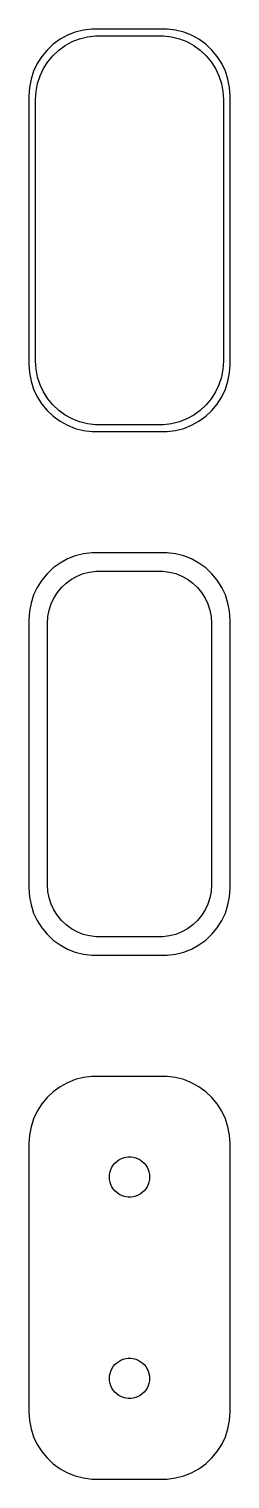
# Model space of a CAD drawing. Header units: metres. Extents: x -8 to 8, y 63 to 171.
import ezdxf

# ---------------------------------------------------------------- set-up
doc = ezdxf.new("R2010")
doc.units = ezdxf.units.M

msp = doc.modelspace()

# ---------------------------------------------------------------- linework, layer by layer
for p, q in [((-4.04507, 170.755), (-4.62889, 170.524)), ((-3.4369, 170.911), (-4.04507, 170.755)), ((-2.81395, 170.99), (-3.4369, 170.911)), ((2.81395, 170.99), (-2.81395, 170.99)), ((3.4369, 170.911), (2.81395, 170.99)), ((4.04507, 170.755), (3.4369, 170.911)), ((4.62889, 170.524), (4.04507, 170.755)), ((-5.68712, 169.853), (-6.14484, 169.423)), ((-5.17912, 170.222), (-5.68712, 169.853)), ((-5.27776, 169.41), (-4.79517, 169.761)), ((-4.62889, 170.524), (-5.17912, 170.222)), ((-4.79517, 169.761), (-4.27245, 170.048)), ((-4.27245, 170.048), (-3.71782, 170.268)), ((-3.71782, 170.268), (-3.14006, 170.416)), ((-3.14006, 170.416), (-2.54825, 170.491)), ((-2.54825, 170.491), (2.54825, 170.491)), ((2.54825, 170.491), (3.14006, 170.416)), ((3.14006, 170.416), (3.71782, 170.268)), ((3.71782, 170.268), (4.27245, 170.048)), ((4.27245, 170.048), (4.79517, 169.761)), ((5.17912, 170.222), (4.62889, 170.524)), ((4.79517, 169.761), (5.27776, 169.41)), ((5.68712, 169.853), (5.17912, 170.222)), ((6.14484, 169.423), (5.68712, 169.853)), ((-6.54507, 168.939), (-6.88153, 168.409)), ((-6.14484, 169.423), (-6.54507, 168.939)), ((-6.41245, 168.038), (-6.09282, 168.542)), ((-6.09282, 168.542), (-5.7126, 169.002)), ((-5.7126, 169.002), (-5.27776, 169.41)), ((5.27776, 169.41), (5.7126, 169.002)), ((5.7126, 169.002), (6.09282, 168.542)), ((6.09282, 168.542), (6.41245, 168.038)), ((6.54507, 168.939), (6.14484, 169.423)), ((6.88153, 168.409), (6.54507, 168.939)), ((-7.14888, 167.841), (-7.34291, 167.243)), ((-6.88153, 168.409), (-7.14888, 167.841)), ((-6.85077, 166.931), (-6.66643, 167.499)), ((-6.66643, 167.499), (-6.41245, 168.038)), ((6.41245, 168.038), (6.66643, 167.499)), ((6.66643, 167.499), (6.85077, 166.931)), ((7.14888, 167.841), (6.88153, 168.409)), ((7.34291, 167.243), (7.14888, 167.841)), ((-7.46057, 166.627), (-7.5, 166)), ((-7.34291, 167.243), (-7.46057, 166.627)), ((-7, 165.75), (-6.96254, 166.345)), ((-6.96254, 166.345), (-6.85077, 166.931)), ((6.85077, 166.931), (6.96254, 166.345)), ((6.96254, 166.345), (7, 165.75)), ((7.46057, 166.627), (7.34291, 167.243)), ((7.5, 166), (7.46057, 166.627)), ((-7.5, 166), (-7.5, 146)), ((-7, 146.25), (-7, 165.75)), ((7, 165.75), (7, 146.25)), ((7.5, 146), (7.5, 166)), ((-7.5, 146), (-7.46057, 145.373)), ((-6.96254, 145.655), (-7, 146.25)), ((7, 146.25), (6.96254, 145.655)), ((7.46057, 145.373), (7.5, 146)), ((-7.46057, 145.373), (-7.34291, 144.757)), ((-7.34291, 144.757), (-7.14888, 144.159)), ((-6.85077, 145.069), (-6.96254, 145.655)), ((-6.66643, 144.501), (-6.85077, 145.069)), ((6.85077, 145.069), (6.66643, 144.501)), ((6.96254, 145.655), (6.85077, 145.069)), ((7.14888, 144.159), (7.34291, 144.757)), ((7.34291, 144.757), (7.46057, 145.373)), ((-7.14888, 144.159), (-6.88153, 143.591)), ((-6.41245, 143.962), (-6.66643, 144.501)), ((-6.09282, 143.458), (-6.41245, 143.962)), ((6.41245, 143.962), (6.09282, 143.458)), ((6.66643, 144.501), (6.41245, 143.962)), ((6.88153, 143.591), (7.14888, 144.159)), ((-6.88153, 143.591), (-6.54507, 143.061)), ((-6.54507, 143.061), (-6.14484, 142.577)), ((-6.14484, 142.577), (-5.68712, 142.147)), ((-5.7126, 142.998), (-6.09282, 143.458)), ((-5.27776, 142.59), (-5.7126, 142.998)), ((-4.79517, 142.239), (-5.27776, 142.59)), ((5.27776, 142.59), (4.79517, 142.239)), ((5.7126, 142.998), (5.27776, 142.59)), ((5.68712, 142.147), (6.14484, 142.577)), ((6.09282, 143.458), (5.7126, 142.998)), ((6.14484, 142.577), (6.54507, 143.061)), ((6.54507, 143.061), (6.88153, 143.591)), ((-5.68712, 142.147), (-5.17912, 141.778)), ((-5.17912, 141.778), (-4.62889, 141.476)), ((-4.27245, 141.952), (-4.79517, 142.239)), ((-4.62889, 141.476), (-4.04507, 141.245)), ((-3.71782, 141.732), (-4.27245, 141.952)), ((-3.14006, 141.584), (-3.71782, 141.732)), ((-2.54825, 141.509), (-3.14006, 141.584)), ((2.54825, 141.509), (-2.54825, 141.509)), ((3.14006, 141.584), (2.54825, 141.509)), ((3.71782, 141.732), (3.14006, 141.584)), ((4.27245, 141.952), (3.71782, 141.732)), ((4.04507, 141.245), (4.62889, 141.476)), ((4.79517, 142.239), (4.27245, 141.952)), ((4.62889, 141.476), (5.17912, 141.778)), ((5.17912, 141.778), (5.68712, 142.147)), ((-4.04507, 141.245), (-3.4369, 141.089)), ((-3.4369, 141.089), (-2.81395, 141.01)), ((-2.81395, 141.01), (2.81395, 141.01)), ((2.81395, 141.01), (3.4369, 141.089)), ((3.4369, 141.089), (4.04507, 141.245)), ((-4.04507, 131.755), (-4.62889, 131.524)), ((-3.4369, 131.911), (-4.04507, 131.755)), ((-2.81395, 131.99), (-3.4369, 131.911)), ((2.81395, 131.99), (-2.81395, 131.99)), ((3.4369, 131.911), (2.81395, 131.99)), ((4.04507, 131.755), (3.4369, 131.911)), ((4.62889, 131.524), (4.04507, 131.755)), ((-5.68712, 130.853), (-6.14484, 130.423)), ((-5.17912, 131.222), (-5.68712, 130.853)), ((-4.62889, 131.524), (-5.17912, 131.222)), ((5.17912, 131.222), (4.62889, 131.524)), ((5.68712, 130.853), (5.17912, 131.222)), ((6.14484, 130.423), (5.68712, 130.853)), ((-6.54507, 129.939), (-6.88153, 129.409)), ((-6.14484, 130.423), (-6.54507, 129.939)), ((-5.07071, 129.399), (-4.71649, 129.731)), ((-4.71649, 129.731), (-4.32336, 130.017)), ((-4.32336, 130.017), (-3.89754, 130.251)), ((-3.89754, 130.251), (-3.44572, 130.43)), ((-3.44572, 130.43), (-2.97505, 130.551)), ((-2.97505, 130.551), (-2.49297, 130.612)), ((-2.49297, 130.612), (2.49297, 130.612)), ((2.49297, 130.612), (2.97505, 130.551)), ((2.97505, 130.551), (3.44572, 130.43)), ((3.44572, 130.43), (3.89754, 130.251)), ((3.89754, 130.251), (4.32336, 130.017)), ((4.32336, 130.017), (4.71649, 129.731)), ((4.71649, 129.731), (5.07071, 129.399)), ((6.54507, 129.939), (6.14484, 130.423)), ((6.88153, 129.409), (6.54507, 129.939)), ((-7.14888, 128.841), (-7.34291, 128.243)), ((-6.88153, 129.409), (-7.14888, 128.841)), ((-5.84773, 128.174), (-5.64084, 128.614)), ((-5.64084, 128.614), (-5.38046, 129.024)), ((-5.38046, 129.024), (-5.07071, 129.399)), ((5.07071, 129.399), (5.38046, 129.024)), ((5.38046, 129.024), (5.64084, 128.614)), ((5.64084, 128.614), (5.84773, 128.174)), ((7.14888, 128.841), (6.88153, 129.409)), ((7.34291, 128.243), (7.14888, 128.841)), ((-7.46057, 127.627), (-7.5, 127)), ((-7.34291, 128.243), (-7.46057, 127.627)), ((-6.08896, 127.235), (-5.99789, 127.712)), ((-5.99789, 127.712), (-5.84773, 128.174)), ((5.84773, 128.174), (5.99789, 127.712)), ((5.99789, 127.712), (6.08896, 127.235)), ((7.46057, 127.627), (7.34291, 128.243)), ((7.5, 127), (7.46057, 127.627)), ((-7.5, 127), (-7.5, 107)), ((-6.11946, 126.75), (-6.08896, 127.235)), ((-6.11946, 107.25), (-6.11946, 126.75)), ((6.08896, 127.235), (6.11946, 126.75)), ((6.11946, 126.75), (6.11946, 107.25)), ((7.5, 107), (7.5, 127)), ((-7.5, 107), (-7.46057, 106.373)), ((-6.08896, 106.765), (-6.11946, 107.25)), ((6.11946, 107.25), (6.08896, 106.765)), ((7.46057, 106.373), (7.5, 107)), ((-7.46057, 106.373), (-7.34291, 105.757)), ((-5.99789, 106.288), (-6.08896, 106.765)), ((-5.84773, 105.826), (-5.99789, 106.288)), ((-5.64084, 105.386), (-5.84773, 105.826)), ((5.84773, 105.826), (5.64084, 105.386)), ((5.99789, 106.288), (5.84773, 105.826)), ((6.08896, 106.765), (5.99789, 106.288)), ((7.34291, 105.757), (7.46057, 106.373)), ((-7.34291, 105.757), (-7.14888, 105.159)), ((-7.14888, 105.159), (-6.88153, 104.591)), ((-5.38046, 104.976), (-5.64084, 105.386)), ((-5.07071, 104.601), (-5.38046, 104.976)), ((5.38046, 104.976), (5.07071, 104.601)), ((5.64084, 105.386), (5.38046, 104.976)), ((6.88153, 104.591), (7.14888, 105.159)), ((7.14888, 105.159), (7.34291, 105.757)), ((-6.88153, 104.591), (-6.54507, 104.061)), ((-6.54507, 104.061), (-6.14484, 103.577)), ((-4.71649, 104.269), (-5.07071, 104.601)), ((-4.32336, 103.983), (-4.71649, 104.269)), ((-3.89754, 103.749), (-4.32336, 103.983)), ((-3.44572, 103.57), (-3.89754, 103.749)), ((3.89754, 103.749), (3.44572, 103.57)), ((4.32336, 103.983), (3.89754, 103.749)), ((4.71649, 104.269), (4.32336, 103.983)), ((5.07071, 104.601), (4.71649, 104.269)), ((6.14484, 103.577), (6.54507, 104.061)), ((6.54507, 104.061), (6.88153, 104.591)), ((-6.14484, 103.577), (-5.68712, 103.147)), ((-5.68712, 103.147), (-5.17912, 102.778)), ((-5.17912, 102.778), (-4.62889, 102.476)), ((-2.97505, 103.449), (-3.44572, 103.57)), ((-2.49297, 103.388), (-2.97505, 103.449)), ((2.49297, 103.388), (-2.49297, 103.388)), ((2.97505, 103.449), (2.49297, 103.388)), ((3.44572, 103.57), (2.97505, 103.449)), ((4.62889, 102.476), (5.17912, 102.778)), ((5.17912, 102.778), (5.68712, 103.147)), ((5.68712, 103.147), (6.14484, 103.577)), ((-4.62889, 102.476), (-4.04507, 102.245)), ((-4.04507, 102.245), (-3.4369, 102.089)), ((-3.4369, 102.089), (-2.81395, 102.01)), ((-2.81395, 102.01), (2.81395, 102.01)), ((2.81395, 102.01), (3.4369, 102.089)), ((3.4369, 102.089), (4.04507, 102.245)), ((4.04507, 102.245), (4.62889, 102.476)), ((-3.4369, 92.9114), (-4.04507, 92.7553)), ((-2.81395, 92.9901), (-3.4369, 92.9114)), ((2.81395, 92.9901), (-2.81395, 92.9901)), ((3.4369, 92.9114), (2.81395, 92.9901)), ((4.04507, 92.7553), (3.4369, 92.9114)), ((-5.68712, 91.8526), (-6.14484, 91.4227)), ((-5.17912, 92.2216), (-5.68712, 91.8526)), ((-4.62889, 92.5241), (-5.17912, 92.2216)), ((-4.04507, 92.7553), (-4.62889, 92.5241)), ((4.62889, 92.5241), (4.04507, 92.7553)), ((5.17912, 92.2216), (4.62889, 92.5241)), ((5.68712, 91.8526), (5.17912, 92.2216)), ((6.14484, 91.4227), (5.68712, 91.8526)), ((-6.54507, 90.9389), (-6.88153, 90.4088)), ((-6.14484, 91.4227), (-6.54507, 90.9389)), ((6.54507, 90.9389), (6.14484, 91.4227)), ((6.88153, 90.4088), (6.54507, 90.9389)), ((-7.14888, 89.8406), (-7.34291, 89.2434)), ((-6.88153, 90.4088), (-7.14888, 89.8406)), ((7.14888, 89.8406), (6.88153, 90.4088)), ((7.34291, 89.2434), (7.14888, 89.8406)), ((-7.46057, 88.6267), (-7.5, 88)), ((-7.34291, 89.2434), (-7.46057, 88.6267)), ((7.46057, 88.6267), (7.34291, 89.2434)), ((7.5, 88), (7.46057, 88.6267)), ((-7.5, 88), (-7.5, 68)), ((7.5, 68), (7.5, 88)), ((-1.21352, 86.3817), (-1.09344, 86.5268)), ((-1.09344, 86.5268), (-0.956131, 86.6558)), ((-0.956131, 86.6558), (-0.803726, 86.7665)), ((-0.803726, 86.7665), (-0.638657, 86.8572)), ((-0.638657, 86.8572), (-0.463516, 86.9266)), ((-0.463516, 86.9266), (-0.281067, 86.9734)), ((-0.281067, 86.9734), (-0.094177, 86.997)), ((-0.094177, 86.997), (0.094177, 86.997)), ((0.094177, 86.997), (0.281067, 86.9734)), ((0.281067, 86.9734), (0.463516, 86.9266)), ((0.463516, 86.9266), (0.638657, 86.8572)), ((0.638657, 86.8572), (0.803726, 86.7665)), ((0.803726, 86.7665), (0.956131, 86.6558)), ((0.956131, 86.6558), (1.09344, 86.5268)), ((1.09344, 86.5268), (1.21352, 86.3817)), ((-1.5, 85.5), (-1.48816, 85.688)), ((-1.48816, 85.312), (-1.5, 85.5)), ((-1.48816, 85.688), (-1.45287, 85.873)), ((-1.45287, 85.127), (-1.48816, 85.312)), ((-1.45287, 85.873), (-1.39465, 86.0522)), ((-1.39465, 86.0522), (-1.31445, 86.2226)), ((-1.31445, 86.2226), (-1.21352, 86.3817)), ((1.21352, 86.3817), (1.31445, 86.2226)), ((1.31445, 86.2226), (1.39465, 86.0522)), ((1.39465, 86.0522), (1.45287, 85.873)), ((1.45287, 85.873), (1.48816, 85.688)), ((1.48816, 85.312), (1.45287, 85.127)), ((1.48816, 85.688), (1.5, 85.5)), ((1.5, 85.5), (1.48816, 85.312)), ((-1.39465, 84.9478), (-1.45287, 85.127)), ((-1.31445, 84.7774), (-1.39465, 84.9478)), ((-1.21352, 84.6183), (-1.31445, 84.7774)), ((-1.09344, 84.4732), (-1.21352, 84.6183)), ((-0.956131, 84.3442), (-1.09344, 84.4732)), ((-0.803726, 84.2335), (-0.956131, 84.3442)), ((-0.638657, 84.1427), (-0.803726, 84.2335)), ((0.803726, 84.2335), (0.638657, 84.1427)), ((0.956131, 84.3442), (0.803726, 84.2335)), ((1.09344, 84.4732), (0.956131, 84.3442)), ((1.21352, 84.6183), (1.09344, 84.4732)), ((1.31445, 84.7774), (1.21352, 84.6183)), ((1.39465, 84.9478), (1.31445, 84.7774)), ((1.45287, 85.127), (1.39465, 84.9478)), ((-0.463516, 84.0734), (-0.638657, 84.1427)), ((-0.281067, 84.0266), (-0.463516, 84.0734)), ((-0.094177, 84.0029), (-0.281067, 84.0266)), ((0.094177, 84.0029), (-0.094177, 84.0029)), ((0.281067, 84.0266), (0.094177, 84.0029)), ((0.463516, 84.0734), (0.281067, 84.0266)), ((0.638657, 84.1427), (0.463516, 84.0734)), ((-1.31445, 71.2226), (-1.21352, 71.3817)), ((-1.21352, 71.3817), (-1.09344, 71.5268)), ((-1.09344, 71.5268), (-0.956131, 71.6558)), ((-0.956131, 71.6558), (-0.803726, 71.7665)), ((-0.803726, 71.7665), (-0.638657, 71.8573)), ((-0.638657, 71.8573), (-0.463516, 71.9266)), ((-0.463516, 71.9266), (-0.281067, 71.9734)), ((-0.281067, 71.9734), (-0.094177, 71.9971)), ((-0.094177, 71.9971), (0.094177, 71.9971)), ((0.094177, 71.9971), (0.281067, 71.9734)), ((0.281067, 71.9734), (0.463516, 71.9266)), ((0.463516, 71.9266), (0.638657, 71.8573)), ((0.638657, 71.8573), (0.803726, 71.7665)), ((0.803726, 71.7665), (0.956131, 71.6558)), ((0.956131, 71.6558), (1.09344, 71.5268)), ((1.09344, 71.5268), (1.21352, 71.3817)), ((1.21352, 71.3817), (1.31445, 71.2226)), ((-1.5, 70.5), (-1.48816, 70.688)), ((-1.48816, 70.312), (-1.5, 70.5)), ((-1.48816, 70.688), (-1.45287, 70.873)), ((-1.45287, 70.127), (-1.48816, 70.312)), ((-1.45287, 70.873), (-1.39465, 71.0522)), ((-1.39465, 71.0522), (-1.31445, 71.2226)), ((1.31445, 71.2226), (1.39465, 71.0522)), ((1.39465, 71.0522), (1.45287, 70.873)), ((1.45287, 70.873), (1.48816, 70.688)), ((1.48816, 70.312), (1.45287, 70.127)), ((1.48816, 70.688), (1.5, 70.5)), ((1.5, 70.5), (1.48816, 70.312)), ((-1.39465, 69.9478), (-1.45287, 70.127)), ((-1.31445, 69.7774), (-1.39465, 69.9478)), ((-1.21352, 69.6183), (-1.31445, 69.7774)), ((-1.09344, 69.4732), (-1.21352, 69.6183)), ((-0.956131, 69.3442), (-1.09344, 69.4732)), ((-0.803726, 69.2335), (-0.956131, 69.3442)), ((-0.638657, 69.1428), (-0.803726, 69.2335)), ((-0.463516, 69.0734), (-0.638657, 69.1428)), ((0.638657, 69.1428), (0.463516, 69.0734)), ((0.803726, 69.2335), (0.638657, 69.1428)), ((0.956131, 69.3442), (0.803726, 69.2335)), ((1.09344, 69.4732), (0.956131, 69.3442)), ((1.21352, 69.6183), (1.09344, 69.4732)), ((1.31445, 69.7774), (1.21352, 69.6183)), ((1.39465, 69.9478), (1.31445, 69.7774)), ((1.45287, 70.127), (1.39465, 69.9478)), ((-0.281067, 69.0266), (-0.463516, 69.0734)), ((-0.094177, 69.003), (-0.281067, 69.0266)), ((0.094177, 69.003), (-0.094177, 69.003)), ((0.281067, 69.0266), (0.094177, 69.003)), ((0.463516, 69.0734), (0.281067, 69.0266)), ((-7.5, 68), (-7.46057, 67.3733)), ((-7.46057, 67.3733), (-7.34291, 66.7566)), ((7.34291, 66.7566), (7.46057, 67.3733)), ((7.46057, 67.3733), (7.5, 68)), ((-7.34291, 66.7566), (-7.14888, 66.1594)), ((-7.14888, 66.1594), (-6.88153, 65.5912)), ((6.88153, 65.5912), (7.14888, 66.1594)), ((7.14888, 66.1594), (7.34291, 66.7566)), ((-6.88153, 65.5912), (-6.54507, 65.0611)), ((-6.54507, 65.0611), (-6.14484, 64.5773)), ((6.14484, 64.5773), (6.54507, 65.0611)), ((6.54507, 65.0611), (6.88153, 65.5912)), ((-6.14484, 64.5773), (-5.68712, 64.1474)), ((-5.68712, 64.1474), (-5.17912, 63.7784)), ((-5.17912, 63.7784), (-4.62889, 63.4759)), ((4.62889, 63.4759), (5.17912, 63.7784)), ((5.17912, 63.7784), (5.68712, 64.1474)), ((5.68712, 64.1474), (6.14484, 64.5773)), ((-4.62889, 63.4759), (-4.04507, 63.2447)), ((-4.04507, 63.2447), (-3.4369, 63.0886)), ((-3.4369, 63.0886), (-2.81395, 63.0099)), ((-2.81395, 63.0099), (2.81395, 63.0099)), ((2.81395, 63.0099), (3.4369, 63.0886)), ((3.4369, 63.0886), (4.04507, 63.2447)), ((4.04507, 63.2447), (4.62889, 63.4759))]:
    msp.add_line(p, q)

doc.saveas('drawing.dxf')
